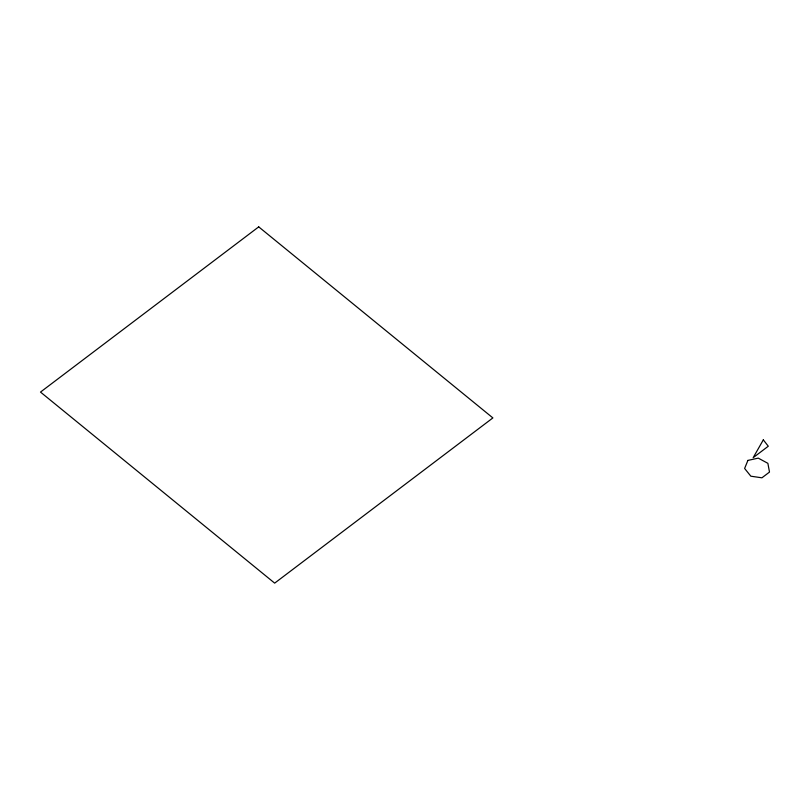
<?xml version="1.0" encoding="UTF-8"?>
<svg xmlns="http://www.w3.org/2000/svg" width="810" height="810" viewBox="0 0 810 810"><rect width="100%" height="100%" fill="white"/><g stroke="black" fill="none" stroke-linecap="round" stroke-linejoin="round"><path stroke-width="1.21" d="M747.903 460.414L744.613 468.464L750.85 476.199L761.926 477.809L769.5 472.078L767.87 463.32L758.261 458.126L747.903 460.414M763.314 439.87L753.168 457.68L768.285 446.229L763.314 439.87M258.714 226.871L40.5 392.08L274.671 583.129L492.885 417.919L258.714 226.871"/></g></svg>
